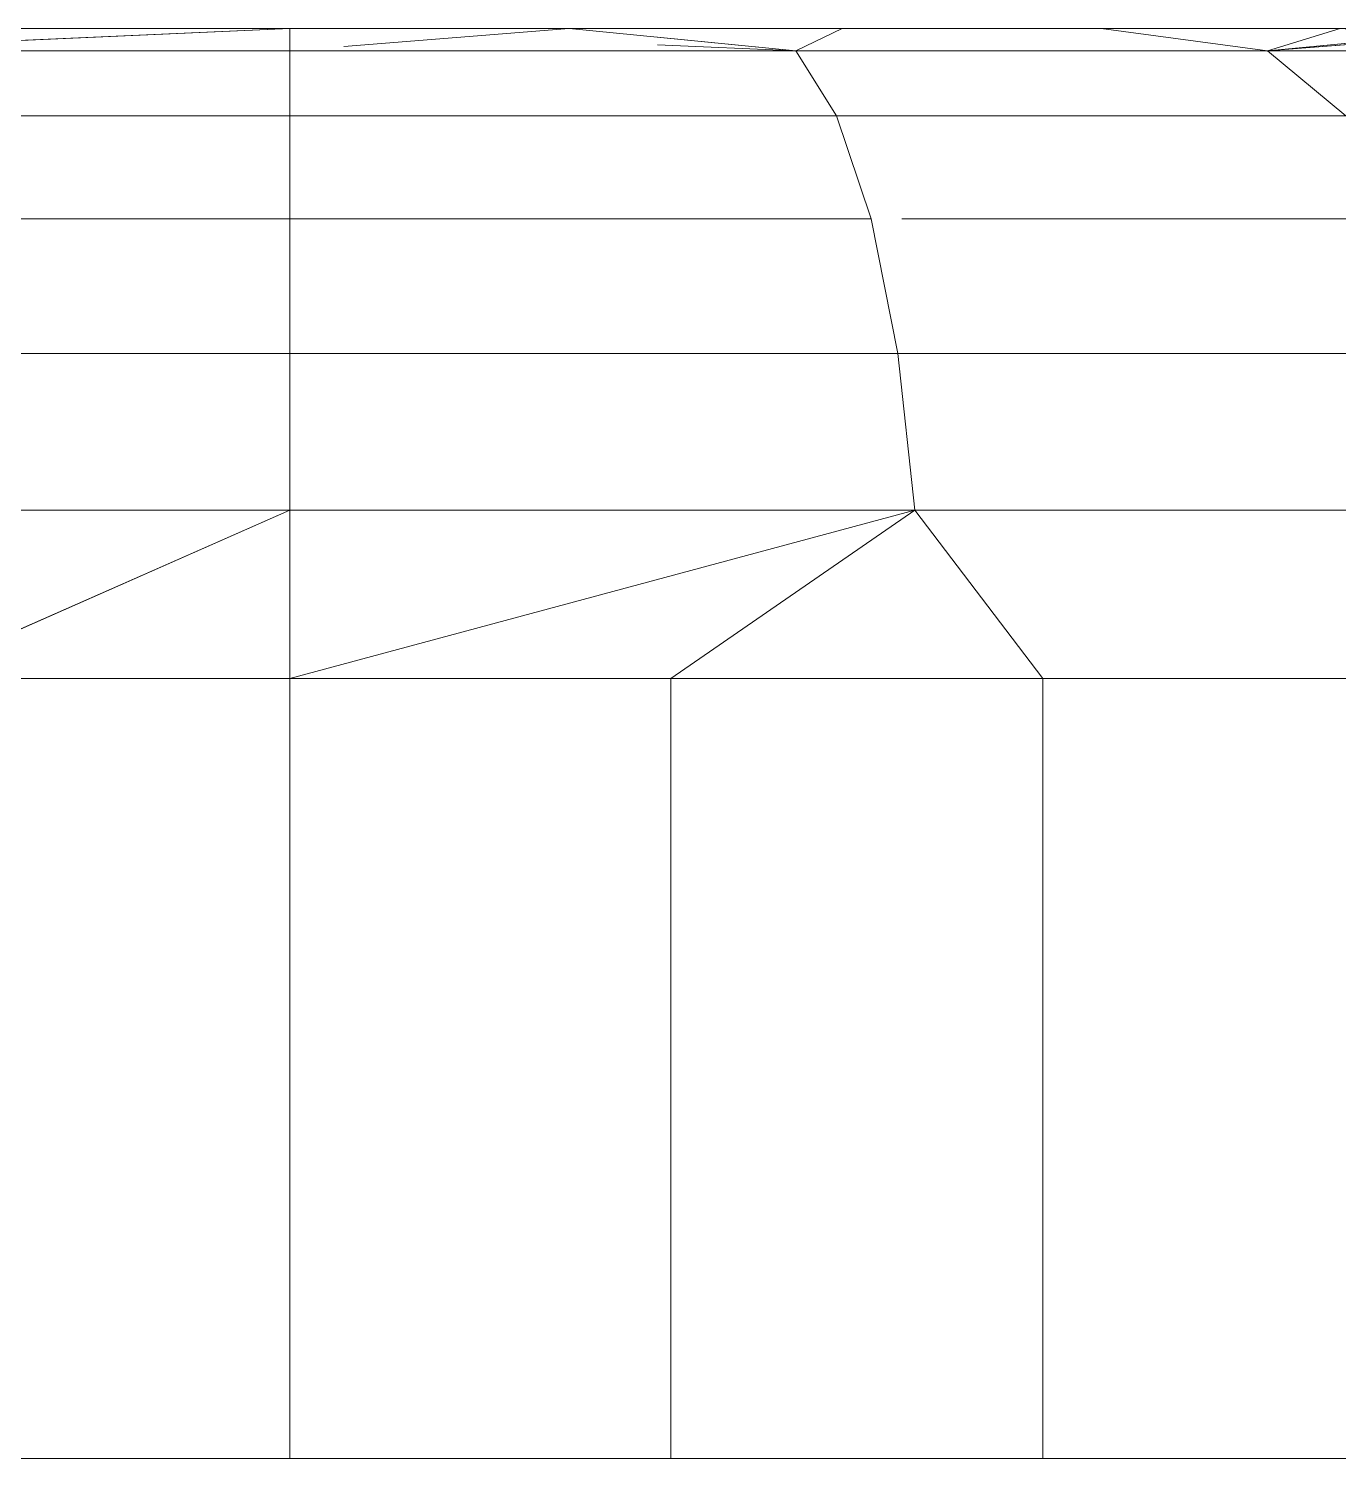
# Model space of a CAD drawing. Header units: centimetres. Extents: x -13467 to 3766, y -437 to 1921.
# Drawn here: x -8421.856 to -8419.841, y 94.029 to 96.229 of the extents above; entities that cross this region are included whole.
import ezdxf

# ---------------------------------------------------------------- set-up
doc = ezdxf.new("R2010")
doc.units = ezdxf.units.CM
doc.layers.add('M-EQPM', color=7, linetype='Continuous', lineweight=9)

# ---------------------------------------------------------------- blocks, each defined once
blk = doc.blocks.new('EQ-02-004 - EQ-02-004_dwg_Agrupar_893-V70-Sección 1-1')
at = {"layer": 'M-EQPM', "color": 136, "true_color": 0x007f7f}
for p, q in [((-8420.6046, 96.2294), (-8420.8886, 96.2294)), ((-8420.8886, 96.2294), (-8420.6046, 96.2294)), ((-8420.8505, 96.2294), (-8420.8886, 96.2294)), ((-8420.8505, 96.2294), (-8420.8886, 96.2294)), ((-8420.8505, 96.2294), (-8420.8886, 96.2294)), ((-8420.8272, 96.2294), (-8420.8505, 96.2294)), ((-8420.8272, 96.2294), (-8420.8505, 96.2294)), ((-8420.8194, 96.2294), (-8420.8272, 96.2294)), ((-8420.8194, 96.2294), (-8420.8272, 96.2294)), ((-8420.6757, 96.1953), (-8420.6046, 96.2294)), ((-8420.6757, 96.1953), (-8420.6046, 96.2294)), ((-8420.2059, 96.2294), (-8420.6046, 96.2294)), ((-8420.6046, 96.2294), (-8420.2059, 96.2294)), ((-8419.838, 96.2294), (-8420.2059, 96.2294)), ((-8420.2059, 96.2294), (-8419.838, 96.2294)), ((-8419.95, 96.1953), (-8420.2059, 96.2294)), ((-8419.95, 96.1953), (-8420.2059, 96.2294)), ((-8419.95, 96.1953), (-8419.838, 96.2294)), ((-8419.95, 96.1953), (-8419.838, 96.2294)), ((-8419.95, 96.1953), (-8419.5877, 96.2294)), ((-8419.95, 96.1953), (-8419.838, 96.2294)), ((-8420.6757, 96.1953), (-8420.8886, 96.2161)), ((-8420.6757, 96.1953), (-8420.8886, 96.2161)), ((-8420.8886, 96.2161), (-8420.6757, 96.1953)), ((-8420.8886, 96.2161), (-8420.6757, 96.1953)), ((-8420.6757, 96.1953), (-8420.8886, 96.2046))]:
    blk.add_line(p, q, dxfattribs=at)
at = {"layer": 'M-EQPM', "color": 136, "true_color": 0x007f7f, "flags": 128}
for points in [[(-8420.2059, 96.2294), (-8420.6046, 96.2294), (-8420.8886, 96.2294)], [(-8420.6757, 96.1953), (-8420.6046, 96.2294), (-8420.8886, 96.2294)], [(-8420.8886, 96.2161), (-8420.6757, 96.1953), (-8420.6046, 96.2294), (-8420.8886, 96.2294)], [(-8420.8886, 96.2294), (-8420.6046, 96.2294), (-8420.6757, 96.1953), (-8420.8886, 96.2161)], [(-8420.8886, 96.2294), (-8420.8505, 96.2294), (-8420.8272, 96.2294), (-8420.8194, 96.2294), (-8420.8272, 96.2294), (-8420.8505, 96.2294), (-8420.8886, 96.2294)], [(-8420.8886, 96.2294), (-8420.8505, 96.2294), (-8420.8272, 96.2294), (-8420.8194, 96.2294)], [(-8420.8505, 96.2294), (-8420.8272, 96.2294), (-8420.8194, 96.2294)], [(-8420.6757, 96.1953), (-8420.6046, 96.2294), (-8420.2059, 96.2294)], [(-8419.95, 96.1953), (-8419.838, 96.2294), (-8420.2059, 96.2294), (-8420.6046, 96.2294), (-8420.2059, 96.2294), (-8419.95, 96.1953)], [(-8419.95, 96.1953), (-8419.838, 96.2294), (-8420.2059, 96.2294), (-8419.95, 96.1953)], [(-8419.3268, 96.1953), (-8418.8487, 96.1953), (-8419.0041, 96.2294), (-8418.839, 96.2294), (-8419.0041, 96.2294), (-8419.2296, 96.2294), (-8418.8487, 96.1953), (-8419.0041, 96.2294), (-8419.2296, 96.2294), (-8419.5099, 96.2294), (-8419.838, 96.2294), (-8420.2059, 96.2294), (-8419.95, 96.1953)], [(-8419.838, 96.2294), (-8420.2059, 96.2294), (-8419.95, 96.1953)], [(-8419.5877, 96.2294), (-8419.838, 96.2294), (-8419.5877, 96.2294), (-8419.95, 96.1953), (-8419.5877, 96.2294), (-8419.3268, 96.1953), (-8418.8487, 96.1953), (-8418.6398, 96.0954)], [(-8419.95, 96.1953), (-8419.838, 96.2294), (-8419.5099, 96.2294), (-8419.3268, 96.1953), (-8419.838, 96.2294), (-8419.3268, 96.1953)]]:
    blk.add_lwpolyline(points, dxfattribs=at)
blk.add_lwpolyline([(-8420.8886, 96.2046), (-8420.6757, 96.1953)], close=True, dxfattribs=at)
blk = doc.blocks.new('EQ-02-004 - EQ-02-004_dwg_Agrupar_791-V71-Sección 1-1')
at = {"layer": 'M-EQPM', "color": 136, "true_color": 0x007f7f}
for p, q in [((-8420.8886, 96.2294), (-8420.6046, 96.2294)), ((-8420.6046, 96.2294), (-8420.8886, 96.2294)), ((-8420.8505, 96.2294), (-8420.8886, 96.2294)), ((-8420.8505, 96.2294), (-8420.8886, 96.2294)), ((-8420.6046, 96.2294), (-8420.8886, 96.2294)), ((-8420.8886, 96.2294), (-8420.8505, 96.2294)), ((-8420.8272, 96.2294), (-8420.8505, 96.2294)), ((-8420.8272, 96.2294), (-8420.8505, 96.2294)), ((-8420.8194, 96.2294), (-8420.8272, 96.2294)), ((-8420.8194, 96.2294), (-8420.8272, 96.2294)), ((-8420.6757, 96.1953), (-8420.6046, 96.2294)), ((-8420.6757, 96.1953), (-8420.6046, 96.2294)), ((-8420.6046, 96.2294), (-8420.2059, 96.2294)), ((-8420.2059, 96.2294), (-8420.6046, 96.2294)), ((-8420.2059, 96.2294), (-8419.838, 96.2294)), ((-8419.838, 96.2294), (-8420.2059, 96.2294)), ((-8419.95, 96.1953), (-8420.2059, 96.2294)), ((-8419.95, 96.1953), (-8420.2059, 96.2294)), ((-8419.95, 96.1953), (-8419.838, 96.2294)), ((-8419.95, 96.1953), (-8419.5099, 96.2294)), ((-8419.95, 96.1953), (-8419.838, 96.2294)), ((-8419.95, 96.1953), (-8419.838, 96.2294)), ((-8420.6757, 96.1953), (-8420.8886, 96.2161)), ((-8420.6757, 96.1953), (-8420.8886, 96.2161)), ((-8420.8886, 96.2161), (-8420.6757, 96.1953)), ((-8420.6757, 96.1953), (-8420.8886, 96.2161)), ((-8420.6757, 96.1953), (-8420.8886, 96.2046))]:
    blk.add_line(p, q, dxfattribs=at)
at = {"layer": 'M-EQPM', "color": 136, "true_color": 0x007f7f, "flags": 128}
for points in [[(-8420.8886, 96.2294), (-8420.6046, 96.2294), (-8420.6757, 96.1953), (-8420.8886, 96.2161)], [(-8420.8886, 96.2294), (-8420.6046, 96.2294), (-8420.6757, 96.1953)], [(-8420.8886, 96.2294), (-8420.6046, 96.2294), (-8420.6757, 96.1953), (-8420.8886, 96.2161)], [(-8420.8886, 96.2294), (-8420.8505, 96.2294), (-8420.8272, 96.2294), (-8420.8194, 96.2294), (-8420.8272, 96.2294), (-8420.8505, 96.2294), (-8420.8886, 96.2294)], [(-8420.8194, 96.2294), (-8420.8272, 96.2294), (-8420.8505, 96.2294), (-8420.8886, 96.2294)], [(-8420.8194, 96.2294), (-8420.8272, 96.2294), (-8420.8505, 96.2294)], [(-8420.6757, 96.1953), (-8420.6046, 96.2294), (-8420.2059, 96.2294), (-8420.6046, 96.2294)], [(-8419.95, 96.1953), (-8420.2059, 96.2294), (-8420.6046, 96.2294), (-8420.2059, 96.2294), (-8419.838, 96.2294), (-8419.95, 96.1953)], [(-8419.5099, 96.2294), (-8419.838, 96.2294), (-8420.2059, 96.2294), (-8419.95, 96.1953)], [(-8419.3268, 96.1953), (-8419.838, 96.2294), (-8419.3268, 96.1953), (-8419.5099, 96.2294), (-8419.838, 96.2294), (-8420.2059, 96.2294), (-8419.95, 96.1953)], [(-8419.838, 96.2294), (-8420.2059, 96.2294), (-8419.95, 96.1953)], [(-8418.6398, 96.0954), (-8418.8487, 96.1953), (-8419.3268, 96.1953), (-8419.5099, 96.2294), (-8419.95, 96.1953), (-8419.5099, 96.2294), (-8419.838, 96.2294), (-8419.5099, 96.2294)]]:
    blk.add_lwpolyline(points, dxfattribs=at)
for points in [[(-8419.95, 96.1953), (-8419.838, 96.2294)], [(-8420.8886, 96.2046), (-8420.6757, 96.1953)]]:
    blk.add_lwpolyline(points, close=True, dxfattribs=at)
blk = doc.blocks.new('EQ-02-004 - EQ-02-004_dwg_Agrupar_788-V72-Sección 1-1')
at = {"layer": 'M-EQPM', "color": 136, "true_color": 0x007f7f}
for p, q in [((-8420.8886, 96.2294), (-8420.6046, 96.2294)), ((-8420.6046, 96.2294), (-8420.8886, 96.2294)), ((-8420.8505, 96.2294), (-8420.8886, 96.2294)), ((-8420.8505, 96.2294), (-8420.8886, 96.2294)), ((-8420.6046, 96.2294), (-8420.8886, 96.2294)), ((-8420.8886, 96.2294), (-8420.8505, 96.2294)), ((-8420.8272, 96.2294), (-8420.8505, 96.2294)), ((-8420.8272, 96.2294), (-8420.8505, 96.2294)), ((-8420.8194, 96.2294), (-8420.8272, 96.2294)), ((-8420.8194, 96.2294), (-8420.8272, 96.2294)), ((-8420.6757, 96.1953), (-8420.6046, 96.2294)), ((-8420.6757, 96.1953), (-8420.6046, 96.2294)), ((-8420.6046, 96.2294), (-8420.2059, 96.2294)), ((-8420.2059, 96.2294), (-8420.6046, 96.2294)), ((-8420.2059, 96.2294), (-8419.838, 96.2294)), ((-8419.838, 96.2294), (-8420.2059, 96.2294)), ((-8419.95, 96.1953), (-8420.2059, 96.2294)), ((-8419.95, 96.1953), (-8420.2059, 96.2294)), ((-8419.95, 96.1953), (-8419.838, 96.2294)), ((-8419.95, 96.1953), (-8419.5099, 96.2294)), ((-8419.95, 96.1953), (-8419.838, 96.2294)), ((-8419.95, 96.1953), (-8419.838, 96.2294)), ((-8420.6757, 96.1953), (-8420.8886, 96.2161)), ((-8420.6757, 96.1953), (-8420.8886, 96.2161)), ((-8420.8886, 96.2161), (-8420.6757, 96.1953)), ((-8420.6757, 96.1953), (-8420.8886, 96.2161)), ((-8420.6757, 96.1953), (-8420.8886, 96.2046))]:
    blk.add_line(p, q, dxfattribs=at)
at = {"layer": 'M-EQPM', "color": 136, "true_color": 0x007f7f, "flags": 128}
for points in [[(-8420.8886, 96.2294), (-8420.6046, 96.2294), (-8420.6757, 96.1953), (-8420.8886, 96.2161)], [(-8420.8886, 96.2294), (-8420.6046, 96.2294), (-8420.6757, 96.1953)], [(-8420.8886, 96.2294), (-8420.6046, 96.2294), (-8420.6757, 96.1953), (-8420.8886, 96.2161)], [(-8420.8886, 96.2294), (-8420.8505, 96.2294), (-8420.8272, 96.2294), (-8420.8194, 96.2294), (-8420.8272, 96.2294), (-8420.8505, 96.2294), (-8420.8886, 96.2294)], [(-8420.8194, 96.2294), (-8420.8272, 96.2294), (-8420.8505, 96.2294), (-8420.8886, 96.2294)], [(-8420.8194, 96.2294), (-8420.8272, 96.2294), (-8420.8505, 96.2294)], [(-8420.6757, 96.1953), (-8420.6046, 96.2294), (-8420.2059, 96.2294), (-8420.6046, 96.2294)], [(-8419.95, 96.1953), (-8420.2059, 96.2294), (-8420.6046, 96.2294), (-8420.2059, 96.2294), (-8419.838, 96.2294), (-8419.95, 96.1953)], [(-8419.5099, 96.2294), (-8419.838, 96.2294), (-8420.2059, 96.2294), (-8419.95, 96.1953)], [(-8419.3268, 96.1953), (-8419.838, 96.2294), (-8419.3268, 96.1953), (-8419.5099, 96.2294), (-8419.838, 96.2294), (-8420.2059, 96.2294), (-8419.95, 96.1953)], [(-8419.838, 96.2294), (-8420.2059, 96.2294), (-8419.95, 96.1953)], [(-8418.6398, 96.0954), (-8418.8487, 96.1953), (-8419.3268, 96.1953), (-8419.5099, 96.2294), (-8419.95, 96.1953), (-8419.5099, 96.2294), (-8419.838, 96.2294), (-8419.5099, 96.2294)]]:
    blk.add_lwpolyline(points, dxfattribs=at)
for points in [[(-8419.95, 96.1953), (-8419.838, 96.2294)], [(-8420.8886, 96.2046), (-8420.6757, 96.1953)]]:
    blk.add_lwpolyline(points, close=True, dxfattribs=at)
blk = doc.blocks.new('EQ-02-004 - EQ-02-004_dwg_Agrupar_896-V74-Sección 1-1')
at = {"layer": 'M-EQPM', "color": 136, "true_color": 0x007f7f}
for p, q in [((-8422.2331, 96.1953), (-8421.4544, 96.2294)), ((-8421.8277, 96.2294), (-8421.9034, 96.2294)), ((-8421.8846, 96.2294), (-8421.4544, 96.2294)), ((-8421.7427, 96.2294), (-8421.8277, 96.2294)), ((-8421.6506, 96.2294), (-8421.7427, 96.2294)), ((-8421.5537, 96.2294), (-8421.6506, 96.2294)), ((-8421.5537, 96.2294), (-8421.6506, 96.2294)), ((-8421.4544, 96.2294), (-8421.5537, 96.2294)), ((-8421.5537, 96.2294), (-8421.4544, 96.2294)), ((-8421.4544, 96.2294), (-8421.0242, 96.2294)), ((-8421.3551, 96.2294), (-8421.4544, 96.2294)), ((-8421.4544, 96.1953), (-8421.4544, 96.2294)), ((-8421.3709, 96.2019), (-8421.0242, 96.2294)), ((-8421.2582, 96.2294), (-8421.3551, 96.2294)), ((-8421.1661, 96.2294), (-8421.2582, 96.2294)), ((-8421.0812, 96.2294), (-8421.1661, 96.2294)), ((-8421.0054, 96.2294), (-8421.0812, 96.2294)), ((-8421.0242, 96.2294), (-8420.6046, 96.2294)), ((-8420.6757, 96.1953), (-8421.0242, 96.2294)), ((-8420.9407, 96.2294), (-8421.0054, 96.2294)), ((-8420.8886, 96.2294), (-8420.9407, 96.2294)), ((-8420.6046, 96.2294), (-8420.8886, 96.2294)), ((-8420.8505, 96.2294), (-8420.8886, 96.2294)), ((-8420.8505, 96.2294), (-8420.8886, 96.2294)), ((-8420.8272, 96.2294), (-8420.8505, 96.2294)), ((-8420.8272, 96.2294), (-8420.8505, 96.2294)), ((-8420.8194, 96.2294), (-8420.8272, 96.2294)), ((-8420.8194, 96.2294), (-8420.8272, 96.2294)), ((-8420.6757, 96.1953), (-8420.6046, 96.2294)), ((-8420.6757, 96.1953), (-8420.6046, 96.2294)), ((-8420.2059, 96.2294), (-8420.6046, 96.2294)), ((-8420.6046, 96.2294), (-8420.2059, 96.2294)), ((-8419.838, 96.2294), (-8420.2059, 96.2294)), ((-8420.2059, 96.2294), (-8419.838, 96.2294)), ((-8419.95, 96.1953), (-8420.2059, 96.2294)), ((-8419.95, 96.1953), (-8420.2059, 96.2294)), ((-8419.95, 96.1953), (-8419.838, 96.2294)), ((-8419.95, 96.1953), (-8419.838, 96.2294)), ((-8419.95, 96.1953), (-8419.5877, 96.2294)), ((-8419.95, 96.1953), (-8419.838, 96.2294)), ((-8420.6757, 96.1953), (-8420.8886, 96.2161)), ((-8420.8886, 96.2161), (-8420.6757, 96.1953)), ((-8422.2331, 96.1953), (-8421.4544, 96.1953)), ((-8421.4544, 96.0954), (-8421.4544, 96.1953)), ((-8421.4544, 96.1953), (-8420.6757, 96.1953)), ((-8420.6757, 96.1953), (-8420.8886, 96.2046)), ((-8420.6132, 96.0954), (-8420.6757, 96.1953)), ((-8420.6757, 96.1953), (-8419.95, 96.1953)), ((-8419.95, 96.1953), (-8420.6757, 96.1953)), ((-8420.6757, 96.1953), (-8419.95, 96.1953)), ((-8419.8294, 96.0954), (-8419.95, 96.1953)), ((-8419.95, 96.1953), (-8419.3269, 96.1953)), ((-8419.95, 96.1953), (-8419.8294, 96.0954)), ((-8419.95, 96.1953), (-8419.8294, 96.0954)), ((-8422.2956, 96.0954), (-8421.4544, 96.0954)), ((-8421.4544, 95.9365), (-8421.4544, 96.0954)), ((-8421.4544, 96.0954), (-8420.6132, 96.0954)), ((-8420.5596, 95.9365), (-8420.6132, 96.0954)), ((-8420.6132, 96.0954), (-8419.8294, 96.0954)), ((-8419.8294, 96.0954), (-8420.6132, 96.0954)), ((-8420.6132, 96.0954), (-8419.8294, 96.0954)), ((-8422.3492, 95.9365), (-8421.4544, 95.9365)), ((-8421.4544, 95.7294), (-8421.4544, 95.9365)), ((-8421.4544, 95.9365), (-8420.5596, 95.9365)), ((-8420.5185, 95.7294), (-8420.5596, 95.9365)), ((-8420.5127, 95.9365), (-8419.7259, 95.9365)), ((-8419.7259, 95.9365), (-8420.5127, 95.9365)), ((-8419.7259, 95.9365), (-8420.5127, 95.9365)), ((-8422.3903, 95.7294), (-8421.4544, 95.7294)), ((-8421.4544, 95.7294), (-8421.4544, 95.4882)), ((-8421.4544, 95.7294), (-8420.5185, 95.7294)), ((-8420.5185, 95.7294), (-8420.4927, 95.4882)), ((-8420.5185, 95.7294), (-8419.6464, 95.7294)), ((-8420.5185, 95.7294), (-8420.4927, 95.4882)), ((-8420.5185, 95.7294), (-8419.6464, 95.7294)), ((-8422.4162, 95.4882), (-8421.4544, 95.4882)), ((-8421.4544, 95.4882), (-8422.041, 95.2294)), ((-8421.4544, 95.4882), (-8421.4544, 95.2294)), ((-8421.4544, 95.4882), (-8420.4927, 95.4882)), ((-8421.4544, 95.2294), (-8420.4927, 95.4882)), ((-8420.4927, 95.4882), (-8420.8678, 95.2294)), ((-8420.4927, 95.4882), (-8420.8678, 95.2294)), ((-8420.4927, 95.4882), (-8420.2956, 95.2294)), ((-8420.4927, 95.4882), (-8419.6545, 95.4882)), ((-8420.4927, 95.4882), (-8419.6545, 95.4882)), ((-8419.6545, 95.4882), (-8420.4927, 95.4882)), ((-8422.041, 95.2294), (-8421.4544, 95.2294)), ((-8421.4544, 95.2294), (-8422.041, 95.2294)), ((-8422.041, 95.2294), (-8421.4544, 95.2294)), ((-8421.4544, 95.2294), (-8420.8678, 95.2294)), ((-8421.4544, 95.2294), (-8421.4544, 94.0294)), ((-8421.4544, 94.0294), (-8421.4544, 95.2294)), ((-8420.8678, 95.2294), (-8420.2956, 95.2294)), ((-8420.8678, 95.2294), (-8420.8678, 94.0294)), ((-8420.8678, 95.2294), (-8420.8678, 94.0294)), ((-8420.8678, 95.2294), (-8420.8678, 94.0294)), ((-8420.2956, 95.2294), (-8419.7519, 95.2294)), ((-8420.2956, 95.2294), (-8420.2956, 94.0294)), ((-8422.041, 94.0294), (-8421.4544, 94.0294)), ((-8422.041, 94.0294), (-8421.4544, 94.0294)), ((-8421.4544, 94.0294), (-8420.8678, 94.0294)), ((-8420.2956, 94.0294), (-8420.8678, 94.0294)), ((-8420.8678, 94.0294), (-8420.2956, 94.0294)), ((-8419.7519, 94.0294), (-8420.2956, 94.0294))]:
    blk.add_line(p, q, dxfattribs=at)
at = {"layer": 'M-EQPM', "color": 136, "true_color": 0x007f7f, "flags": 128}
for points in [[(-8422.2331, 96.1953), (-8422.3042, 96.2294), (-8421.8846, 96.2294), (-8421.4544, 96.2294), (-8421.0242, 96.2294), (-8420.6046, 96.2294), (-8420.6757, 96.1953), (-8421.0242, 96.2294), (-8421.4544, 96.2294), (-8421.4544, 96.1953)], [(-8420.5596, 95.9365), (-8420.6132, 96.0954), (-8421.4544, 96.0954), (-8421.4544, 96.1953), (-8421.4544, 96.2294), (-8422.2331, 96.1953)], [(-8422.2331, 96.1953), (-8421.4544, 96.2294), (-8421.8846, 96.2294), (-8422.2331, 96.1953)], [(-8421.9034, 96.2294), (-8421.8276, 96.2294), (-8421.7427, 96.2294), (-8421.6506, 96.2294), (-8421.5537, 96.2294), (-8421.4544, 96.2294), (-8421.3551, 96.2294), (-8421.2582, 96.2294), (-8421.1661, 96.2294), (-8421.0812, 96.2294), (-8421.0054, 96.2294), (-8420.9407, 96.2294), (-8420.8886, 96.2294), (-8420.8505, 96.2294), (-8420.8272, 96.2294), (-8420.8194, 96.2294), (-8420.8272, 96.2294), (-8420.8505, 96.2294), (-8420.8886, 96.2294)], [(-8421.9034, 96.2294), (-8421.8276, 96.2294), (-8421.7427, 96.2294), (-8421.6506, 96.2294)], [(-8421.1661, 96.2294), (-8421.2582, 96.2294), (-8421.3551, 96.2294), (-8421.4544, 96.2294)], [(-8421.1661, 96.2294), (-8421.0812, 96.2294), (-8421.0054, 96.2294)], [(-8420.8505, 96.2294), (-8420.8886, 96.2294), (-8420.9407, 96.2294), (-8421.0054, 96.2294)], [(-8420.2059, 96.2294), (-8420.6046, 96.2294), (-8420.8886, 96.2294)], [(-8420.8886, 96.2161), (-8420.6757, 96.1953), (-8420.6046, 96.2294), (-8420.8886, 96.2294)], [(-8420.8886, 96.2294), (-8420.8505, 96.2294), (-8420.8272, 96.2294), (-8420.8194, 96.2294)], [(-8420.8505, 96.2294), (-8420.8272, 96.2294), (-8420.8194, 96.2294)], [(-8420.6757, 96.1953), (-8420.6046, 96.2294), (-8420.2059, 96.2294)], [(-8419.1563, 96.0954), (-8419.3268, 96.1953), (-8419.95, 96.1953), (-8419.838, 96.2294), (-8420.2059, 96.2294), (-8420.6046, 96.2294), (-8420.2059, 96.2294), (-8419.95, 96.1953)], [(-8419.95, 96.1953), (-8419.838, 96.2294), (-8420.2059, 96.2294), (-8419.95, 96.1953)], [(-8419.3268, 96.1953), (-8418.8487, 96.1953), (-8419.0041, 96.2294), (-8418.839, 96.2294), (-8419.0041, 96.2294), (-8419.2296, 96.2294), (-8418.8487, 96.1953), (-8419.0041, 96.2294), (-8419.2296, 96.2294), (-8419.5099, 96.2294), (-8419.838, 96.2294), (-8420.2059, 96.2294), (-8419.95, 96.1953)], [(-8419.838, 96.2294), (-8420.2059, 96.2294), (-8419.95, 96.1953)], [(-8419.5877, 96.2294), (-8419.838, 96.2294), (-8419.5877, 96.2294), (-8419.95, 96.1953), (-8419.5877, 96.2294), (-8419.3268, 96.1953), (-8418.8487, 96.1953), (-8418.6398, 96.0954), (-8418.4605, 95.9365)], [(-8419.95, 96.1953), (-8419.838, 96.2294), (-8419.5099, 96.2294), (-8419.3268, 96.1953), (-8419.838, 96.2294), (-8419.3268, 96.1953)], [(-8420.5596, 95.9365), (-8420.6132, 96.0954), (-8421.4544, 96.0954), (-8421.4544, 96.1953), (-8422.2331, 96.1953)], [(-8422.2331, 96.1953), (-8421.4544, 96.1953), (-8420.6757, 96.1953), (-8420.6132, 96.0954)], [(-8420.6132, 96.0954), (-8420.6757, 96.1953), (-8421.4544, 96.1953)], [(-8419.1563, 96.0954), (-8419.3268, 96.1953), (-8419.95, 96.1953)], [(-8422.2956, 96.0954), (-8421.4544, 96.0954), (-8421.4544, 95.9365)], [(-8422.2956, 96.0954), (-8421.4544, 96.0954), (-8421.4544, 95.9365)], [(-8422.3492, 95.9365), (-8421.4544, 95.9365), (-8421.4544, 95.7294)], [(-8421.4544, 95.7294), (-8421.4544, 95.9365), (-8422.3492, 95.9365)], [(-8421.4544, 95.9365), (-8420.5596, 95.9365), (-8420.5185, 95.7294)], [(-8421.4544, 95.9365), (-8420.5596, 95.9365), (-8420.5185, 95.7294)], [(-8423.3124, 95.4882), (-8422.4162, 95.4882), (-8421.4544, 95.4882), (-8421.4544, 95.7294), (-8422.3903, 95.7294)], [(-8421.4544, 95.7294), (-8420.5185, 95.7294), (-8420.4927, 95.4882), (-8421.4544, 95.4882), (-8421.4544, 95.7294), (-8422.3903, 95.7294)], [(-8419.5964, 95.4882), (-8419.6464, 95.7294), (-8420.5185, 95.7294), (-8421.4544, 95.7294)], [(-8422.041, 95.2294), (-8421.4544, 95.4882), (-8422.4162, 95.4882), (-8422.041, 95.2294), (-8422.041, 94.0294)], [(-8421.4544, 95.2294), (-8421.4544, 95.4882), (-8422.041, 95.2294)], [(-8420.8678, 95.2294), (-8421.4544, 95.2294), (-8420.4927, 95.4882), (-8421.4544, 95.2294)], [(-8421.4544, 95.2294), (-8421.4544, 95.4882), (-8420.4927, 95.4882), (-8420.8678, 95.2294)], [(-8420.8678, 95.2294), (-8420.2956, 95.2294), (-8420.4926, 95.4882)], [(-8420.4926, 95.4882), (-8420.2956, 95.2294), (-8419.7519, 95.2294)], [(-8422.041, 94.0294), (-8421.4544, 94.0294), (-8421.4544, 95.2294), (-8420.8678, 95.2294)], [(-8420.2956, 94.0294), (-8420.2956, 95.2294), (-8420.8678, 95.2294)], [(-8420.8678, 94.0294), (-8420.2956, 94.0294), (-8419.7519, 94.0294), (-8419.7519, 95.2294), (-8420.2956, 95.2294), (-8420.2956, 94.0294), (-8419.7519, 94.0294), (-8419.2502, 94.0294)]]:
    blk.add_lwpolyline(points, dxfattribs=at)
for points in [[(-8421.3709, 96.2019), (-8421.0242, 96.2294)], [(-8420.6757, 96.1953), (-8420.6046, 96.2294), (-8421.0242, 96.2294)], [(-8420.8886, 96.2046), (-8420.6757, 96.1953)], [(-8421.4544, 94.0294), (-8420.8678, 94.0294)]]:
    blk.add_lwpolyline(points, close=True, dxfattribs=at)
blk = doc.blocks.new('EQ-02-004 - EQ-02-004_dwg-1526208-Sección 1-1')
for name in ['EQ-02-004 - EQ-02-004_dwg_Agrupar_893-V70-Sección 1-1', 'EQ-02-004 - EQ-02-004_dwg_Agrupar_791-V71-Sección 1-1', 'EQ-02-004 - EQ-02-004_dwg_Agrupar_788-V72-Sección 1-1', 'EQ-02-004 - EQ-02-004_dwg_Agrupar_896-V74-Sección 1-1']:
    blk.add_blockref(name, (0, 0))
blk = doc.blocks.new('EQ-02-004 - EQ-02-004-1526283-Sección 1-1')
blk.add_blockref('EQ-02-004 - EQ-02-004_dwg-1526208-Sección 1-1', (0, 0))
blk = doc.blocks.new('PQ_RVR_MEP-01_ZZ_ZZ_MO_T_A_rvt-1-Sección 1-1')
at = {"layer": 'M-EQPM', "lineweight": 9}
blk.add_blockref('EQ-02-004 - EQ-02-004-1526283-Sección 1-1', (0, 0), dxfattribs=at)

msp = doc.modelspace()

# ---------------------------------------------------------------- block references
at = {"lineweight": 5}
msp.add_blockref('PQ_RVR_MEP-01_ZZ_ZZ_MO_T_A_rvt-1-Sección 1-1', (0, 0), dxfattribs=at)

doc.saveas('drawing.dxf')
